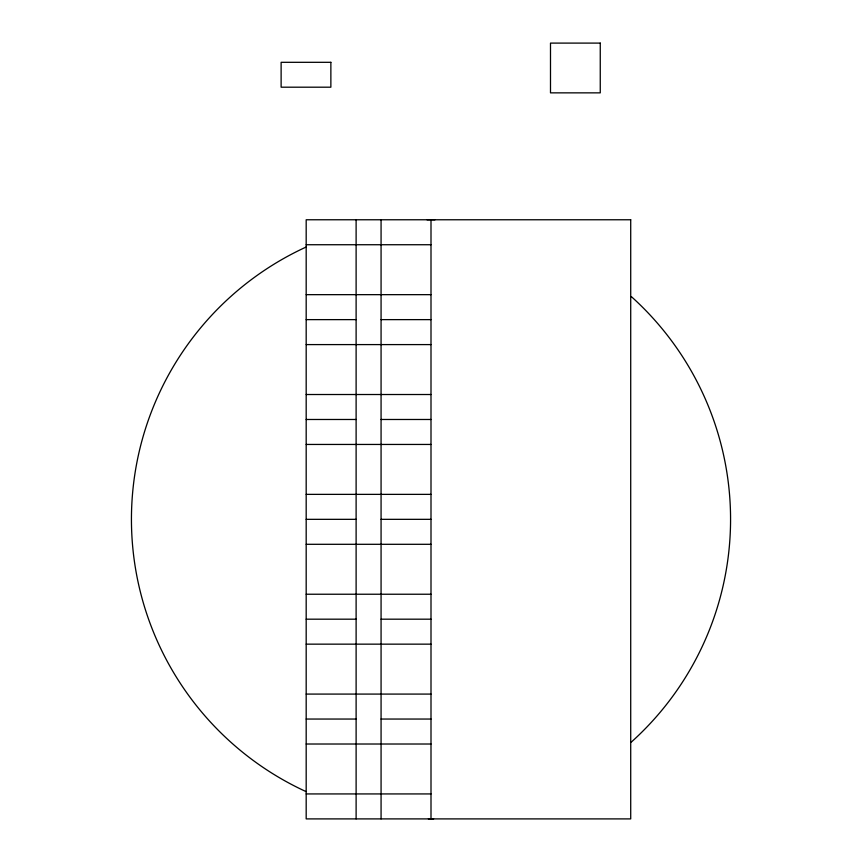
<?xml version="1.0" encoding="UTF-8"?>
<svg xmlns="http://www.w3.org/2000/svg" width="862" height="862" viewBox="0 0 862 862"><rect width="100%" height="100%" fill="white"/><g stroke="black" fill="none" stroke-linecap="round" stroke-linejoin="round"><path stroke-width="1.29" d="M306.182 244.733L431 244.733M306.182 294.664L431 294.664M306.182 319.63L356.114 319.63M381.069 319.63L431 319.63M306.182 344.595L431 344.595M306.182 394.516L431 394.516M306.182 419.482L356.114 419.482M381.069 419.482L431 419.482M306.182 444.447L431 444.447M306.182 494.368L431 494.368M306.182 519.333L356.114 519.333M381.069 519.333L431 519.333M306.182 544.299L431 544.299M306.182 594.23L431 594.23M306.182 619.185L356.114 619.185M381.069 619.185L431 619.185M306.182 644.151L431 644.151M306.182 694.082L431 694.082M306.182 719.048L356.114 719.048M381.069 719.048L431 719.048M306.182 744.014L431 744.014M306.182 793.934L431 793.934M431 219.767L431 818.9M381.069 219.767L381.069 818.9M356.114 219.767L356.114 818.9M631.318 296.593A299.567 299.567 0 0 1 631.318 742.074M433.629 818.889A299.567 299.567 0 0 1 428.371 818.889M305.956 791.553A299.567 299.567 0 0 1 305.956 247.114M427.056 219.799A299.567 299.567 0 0 1 434.944 219.799M600.254 43.1L550.495 43.1L550.495 92.859L600.254 92.859L600.254 43.1M330.868 62.312L281.12 62.312L281.12 87.191L330.868 87.191L330.868 62.312M630.715 219.767L306.182 219.767L306.182 818.9L630.715 818.9L630.715 219.767"/></g></svg>
